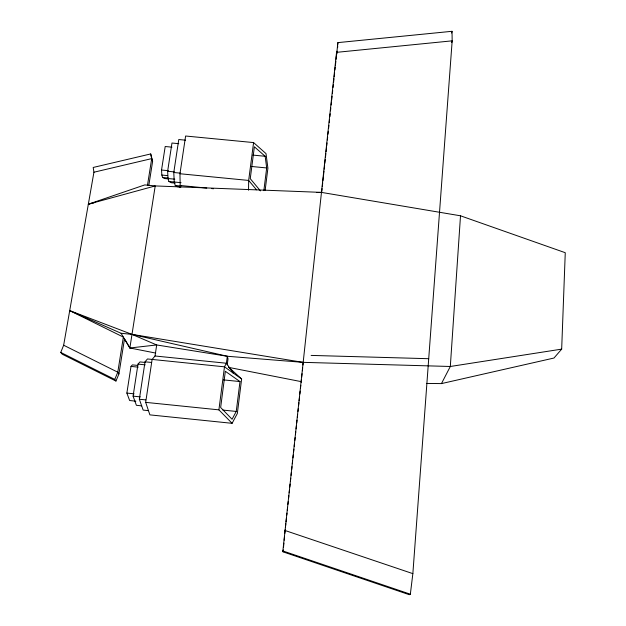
<?xml version="1.0" encoding="UTF-8"?>
<svg xmlns="http://www.w3.org/2000/svg" width="626" height="626" viewBox="0 0 626 626"><rect width="100%" height="100%" fill="white"/><g stroke="black" fill="none" stroke-linecap="round" stroke-linejoin="round"><path stroke-width="0.94" d="M248.545 190.21L248.671 180.437L253.585 142.579L185.617 136.014L179.959 173.746L180.21 187.354M426.854 383.433L441.455 383.597L553.979 358.033L561.671 349.128L565.262 252.708L460.509 215.798L321.381 192.385L155.217 185.93L144.77 184.913L88.336 204.193L93.978 202.855M336.084 59.321L337.891 42.615L452.019 31.3L452.168 40.839L412.855 573.635L410.343 594.207L409.326 594.7L283.101 551.866L282.874 550.958L336.545 52.341L452.168 40.839L451.753 42.545M337.625 47.662L337.711 45.98M337.805 44.297L337.891 42.615M460.509 215.798L450.313 366.484L441.455 383.597M283.101 551.866L283.281 549.925M283.547 547.022L283.907 543.141M284.173 540.23L284.533 536.357M284.799 533.446L285.19 529.573M285.401 527.64L285.816 523.766M286.027 521.826L286.45 517.952M286.763 515.049L286.974 513.117M287.287 510.206L287.6 507.303M287.913 504.399L288.226 501.496M288.539 498.586L288.86 495.682M289.173 492.779L289.486 489.876M289.799 486.973L290.112 484.062M290.425 481.159L290.746 478.256M291.059 475.353L291.372 472.442M291.685 469.539L291.998 466.636M292.319 463.733L292.632 460.822M292.945 457.919L293.258 455.016M293.571 452.113L293.884 449.21M294.204 446.299L294.517 443.396M294.83 440.493L295.143 437.59M295.456 434.679L295.769 431.776M296.09 428.873L296.403 425.97M296.716 423.066L297.029 420.156M297.342 417.252L297.655 414.349M297.976 411.446L298.289 408.535M298.602 405.632L298.915 402.729M299.126 400.789L299.549 396.923M299.862 394.012L300.175 391.109M300.488 388.206L300.801 385.303M301.114 382.392L301.435 379.489M301.638 377.556L302.061 373.683M302.374 370.772L302.687 367.869M321.772 191.533L322.085 188.614M322.296 186.673L322.719 182.784M322.93 180.836L323.352 176.947M323.564 175.006L323.978 171.117M324.19 169.169L324.612 165.287M324.824 163.339L325.246 159.45M325.457 157.509L325.872 153.62M326.083 151.672L326.506 147.783M326.717 145.842L327.03 142.924M327.351 140.005L327.664 137.094M327.977 134.175L328.298 131.257M328.611 128.338L328.924 125.427M329.245 122.508L329.558 119.589M329.871 116.679L330.192 113.76M330.505 110.841L330.818 107.922M331.138 105.011L331.451 102.093M331.663 100.152L332.085 96.263M332.398 93.344L332.711 90.426M333.032 87.507L333.345 84.596M333.556 82.648L333.979 78.759M334.19 76.818L334.605 72.929M334.926 70.01L335.239 67.092M335.45 65.151L335.872 61.262M236.252 411.438L239.985 381.563L225.337 371.288L220.649 407.51L232.074 419.256L236.252 411.438L222.887 410.069M263.851 190.64L266.684 167.948L265.166 156.281L254.375 146.789L250.251 178.66L260.439 190.899M228.506 367.039L241.628 378.996L237.332 413.512L232.105 423.317L149.888 414.874L145.678 402.362L152.11 359.48L155.037 355.991L156.688 344.957L131.976 334.378L69.713 310.621L123.361 337.093L117.782 372.204L114.777 379.419L115.959 381.046L118.948 373.878L124.48 338.963M265.158 190.21L267.905 168.191L266.011 153.62L253.585 142.579M232.105 423.317L218.904 409.858L224.484 366.828L226.393 363.229L227.301 356.264L131.976 334.378L121.084 333.275L69.713 310.621M227.238 364.919L228.013 358.87L227.301 356.264L156.688 344.957L129.864 347.993L121.084 333.275M336.295 57.373L336.538 55.604M336.78 53.844L337.14 51.191M148.472 410.64L143.143 410.093L139.355 399.239L145.036 361.805L147.486 358.956L224.484 366.828L241.628 378.996M177.964 186.9L175.241 185.484L174.247 182.017L173.778 172.502L178.778 139.528L185.562 140.185M141.726 405.859L136.39 405.312L133.088 396.148L138.002 364.113L139.942 361.922L145.295 362.462M175.084 183.097L171.281 182.722L168.91 181.477L168.034 178.527L167.635 171.258L171.97 143.025L178.739 143.675M155.725 353.072L129.864 347.993L155.217 185.93L88.336 204.193M135.865 401.164L129.645 400.53L126.867 393.081L131.006 366.413L132.391 364.888L137.743 365.428M168.386 178.903L164.575 178.535L162.596 177.487L161.844 175.045L161.539 170.029L165.201 146.507L171.947 147.157M147.439 185.515L151.711 158.613L150.709 153.933L93.196 167.463L93.931 172.22L63.656 345.231L60.738 352.43L62.24 354.206L115.959 381.046M148.824 185.327L152.611 161.43L150.709 153.933M451.612 33.006L452.019 31.3M93.931 172.22L151.711 158.613L152.611 161.43M561.671 349.128L450.313 366.484L302.968 362.344L227.301 356.264M316.498 192.495L321.381 192.385M311.122 355.411L428.716 358.706M252.865 155.091L265.166 156.281M251.151 166.438L266.684 167.948M161.539 170.029L168.339 170.695M167.635 171.258L174.458 171.923M173.778 172.502L180.624 173.167M179.959 173.746L248.671 180.437L256.519 189.803M161.844 175.045L167.643 175.616M162.596 177.487L168.363 178.05M168.034 178.527L174.818 179.185M168.91 181.477L181.047 182.682M180.484 185.515L206.729 188.082M211.588 188.559L213.536 188.747M175.241 185.484L181.024 186.047M178.911 186.986L180.804 187.174M155.037 355.991L226.393 363.229L233.224 373.026L231.393 370.858M145.036 361.805L151.359 362.446M138.002 364.113L145.209 364.848M131.006 366.413L138.189 367.149M223.443 379.88L239.985 381.563M126.867 393.081L134.097 393.817M133.088 396.148L140.349 396.892M139.355 399.239L145.741 399.897M145.678 402.362L218.904 409.858M131.976 334.378L302.968 362.344L303 364.966M228.513 367.36L301.302 381.649M412.855 573.635L284.767 530.402L284.979 531.513M282.874 550.958L410.343 594.207M63.656 345.231L117.782 372.204L118.948 373.878M60.738 352.43L114.777 379.419M124.965 339.589L129.864 347.993"/></g></svg>
